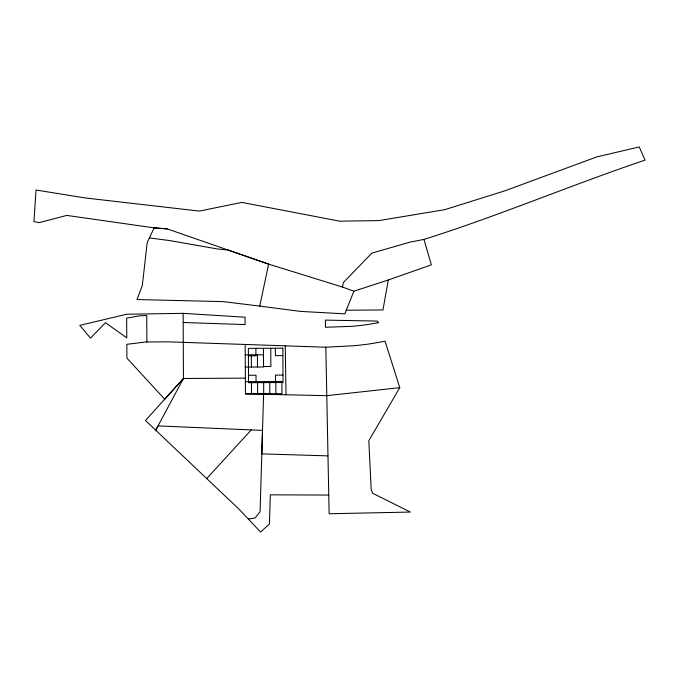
<?xml version="1.0" encoding="UTF-8"?>
<svg xmlns="http://www.w3.org/2000/svg" width="679" height="679" viewBox="0 0 679 679"><rect width="100%" height="100%" fill="white"/><g stroke="black" fill="none" stroke-linecap="round" stroke-linejoin="round"><path stroke-width="1.02" d="M263.605 394.27L261.805 453.878L327.906 455.864M388.269 279.986L353.895 291.206L342.496 287.047L343.396 282.515L371.905 253.114L410.057 242.123L423.951 239.407L431.36 264.878L388.269 279.986L382.964 309.964L346.256 310.21M167.238 228.908L154.184 227.864L147.199 242.505L142.327 285.469L136.997 299.541L223.366 301.637L259.751 306.102L268.621 264.114L167.229 228.891L154.184 227.872L66.797 215.413L39.119 222.644L33.95 221.617L36.038 190.018L85.002 197.92L199.346 211.093L241.843 202.41L339.661 221.176L378.848 220.616L444.703 209.667L504.709 190.892L596.943 156.857L639.253 146.953L645.05 160.125C570.827 185.129 498.675 215.897 423.951 239.407M353.895 291.206L344.805 313.842L300.407 311.389L259.751 306.102M245.365 378.144L183.44 378.483L155.72 430.189L158.029 425.903L262.518 430.401L260.082 511.694L255.109 517.975L248.344 519.045L239.364 509.53L145.476 420.496L183.44 378.483L183.152 313.342L126.65 314.233L79.791 325.385L90.502 338.125L105.474 322.712L126.769 337.879L126.65 318.137L139.407 315.854L146.732 315.438L146.885 341.97M399.77 387.658L368.807 440.739L371.201 489.72L372.746 493.319L410.388 512.051L329.128 513.765L325.827 347.215L353.912 345.721A280.385 280.385 0 0 0 371.031 343.693L385.061 341.231L399.77 387.658L326.633 395.687L245.45 393.854L245.187 344.482M183.44 378.483L164.708 399.21L126.922 358.113L126.82 344.329L145.934 341.97L168.282 341.851L325.827 347.215M206.789 478.491L251.255 429.917M245.238 354.905L263.494 354.811M248.412 355.788L255.915 355.754L255.873 348.319M282.888 355.601L275.385 355.643L275.351 348.217M263.562 366.541L270.862 366.499L270.768 348.242M245.306 367.076L263.562 366.983L263.46 348.285M248.514 375.266L256.017 375.224L256.059 382.65M282.999 375.08L275.496 375.122L275.53 382.549M245.382 381.683L281.895 381.488L281.963 393.659L245.45 393.854M328.729 495.067L270.327 494.821L269.453 523.993L260.566 532.047L248.344 519.045M183.194 322.474L245.077 324.596L245.034 317.195L183.152 313.342M149.388 237.905L169.691 240.578L217.696 249.023L227.872 249.974L268.621 264.114L342.496 287.047M285.248 345.823L286.02 394.771M275.81 381.522L275.878 393.693M269.724 381.556L269.792 393.727M263.639 381.59L263.707 393.761M257.409 354.845L257.477 367.016M257.553 381.623L257.621 393.795M251.323 354.871L251.391 367.05M251.468 381.649L251.536 393.828M378.161 322.729L371.328 323.934A262.883 262.883 0 0 1 352.214 326.319L325.496 327.286L325.377 320.123L377.465 321.074L378.161 322.729M282.854 348.174L248.37 348.361L248.556 382.693L283.033 382.506L282.854 348.174"/></g></svg>
